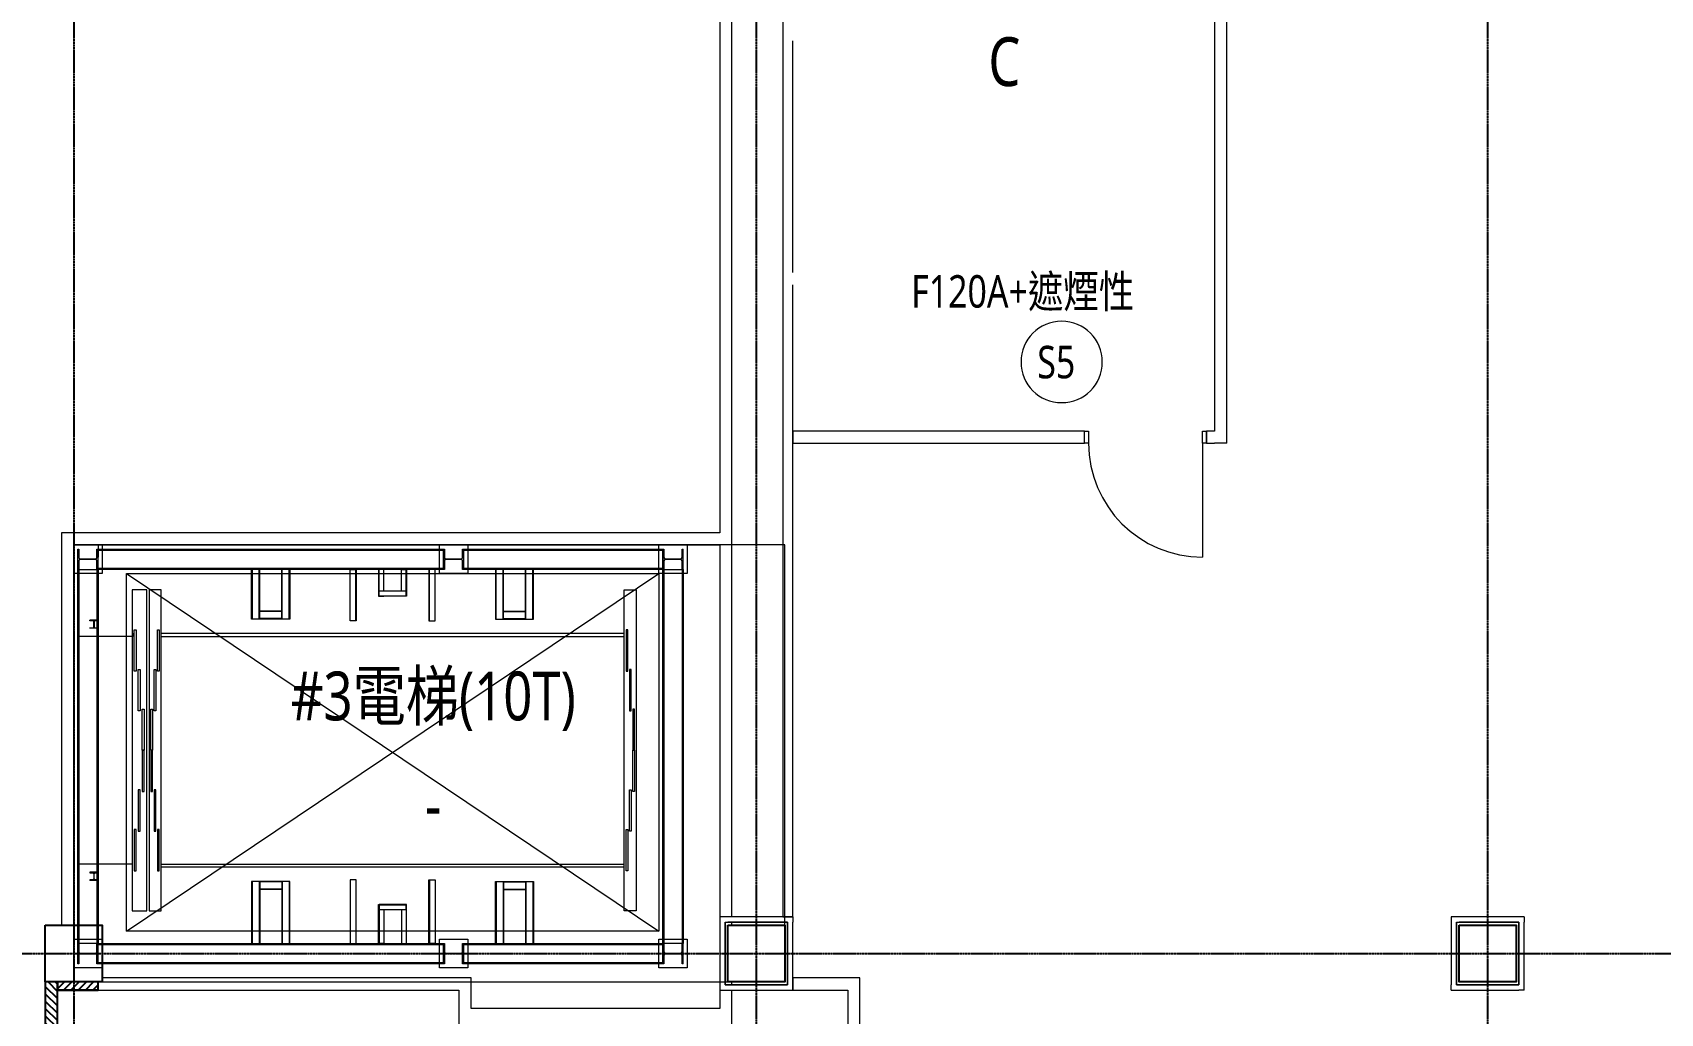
# Model space of a CAD drawing. Extents: x -3450 to 27857, y -1288 to 11880.
# Drawn here: x 23469 to 25473, y 4426 to 5633 of the extents above; entities that cross this region are included whole.
import ezdxf
from ezdxf.xclip import XClip

# ---------------------------------------------------------------- set-up
doc = ezdxf.new("R2010")
doc.units = 0
doc.header["$XCLIPFRAME"] = 2
doc.linetypes.add('X-S-FAB-L20$0$COL-CEN-LIN', pattern=[3.25, 2.5, -0.25, 0.25, -0.25])
for name, color, linetype in [('X-S-FAB-L20$0$#3電梯_3F_75_0', 8, 'Continuous'), ('X-S-FAB-L20$0$#3電梯_3F_75_A-WALL-IN', 8, 'Continuous'), ('X-S-FAB-L20$0$#3電梯_3F_75_CAGE', 8, 'Continuous'), ('X-S-FAB-L20$0$#3電梯_3F_75_DIM', 8, 'Continuous'), ('X-S-FAB-L20$0$#3電梯_3F_75_RC', 8, 'Continuous'), ('X-S-FAB-L20$0$#3電梯_3F_75_S-COL', 8, 'Continuous'), ('X-S-FAB-L20$0$#3電梯_3F_75_WEIGHT', 8, 'Continuous'), ('X-S-FAB-L20$0$1_l20平面圖_1_A-WALL-IN', 8, 'Continuous'), ('X-S-FAB-L20$0$1_l20平面圖_1_A-WALL-IN.200K', 8, 'Continuous'), ('X-S-FAB-L20$0$1_l20平面圖_1_A-ZONE', 8, 'Continuous'), ('X-S-FAB-L20$0$1_l20平面圖_1_A-ZONE.200K', 8, 'Continuous'), ('X-S-FAB-L20$0$1_l20平面圖_1_D label', 8, 'Continuous'), ('X-S-FAB-L20$0$1_l20平面圖_1_Door', 8, 'Continuous'), ('X-S-FAB-L20$0$A-OBJE-2D', 8, 'Continuous'), ('X-S-FAB-L20$0$A-WALL-IN', 8, 'Continuous'), ('X-S-FAB-L20$0$A-WALL-IN.188K', 8, 'Continuous'), ('X-S-FAB-L20$0$BLOCK', 8, 'Continuous'), ('X-S-FAB-L20$0$CCL', 8, 'X-S-FAB-L20$0$COL-CEN-LIN'), ('X-S-FAB-L20$0$COL-S', 8, 'Continuous'), ('X-S-FAB-L20$0$WALL_188K_IN', 3, 'Continuous')]:
    doc.layers.add(name, color=color, linetype=linetype)
doc.styles.add('X-S-FAB-L20$0$Standard', font='', dxfattribs={"width": 0.8})
doc.styles.get('X-S-FAB-L20$0$Standard').set_extended_font_data('Microsoft JhengHei')

# ---------------------------------------------------------------- blocks, each defined once
blk = doc.blocks.new('X-S-FAB-L20$0$FAB2-L05')
at = {"layer": 'X-S-FAB-L20$0$CCL'}
for p, q in [((-2640, 11005), (-2640, 0)), ((-1800, 11005), (-1800, 0)), ((-900, 11005), (-900, 0)), ((-26880, 5220), (1210, 5220))]:
    blk.add_line(p, q, dxfattribs=at)
at = {"layer": 'X-S-FAB-L20$0$COL-S'}
for points in [[(-2675, 5255), (-2605, 5255), (-2605, 5185), (-2675, 5185)], [(-1835, 5255), (-1765, 5255), (-1765, 5185), (-1835, 5185)], [(-935, 5255), (-865, 5255), (-865, 5185), (-935, 5185)]]:
    blk.add_lwpolyline(points, close=True, dxfattribs=at)
blk = doc.blocks.new('X-S-FAB-L20$0$法規_昇降機[5]_1', base_point=(23585, 4527.5))
at = {"layer": 'X-S-FAB-L20$0$A-OBJE-2D', "color": 8, "lineweight": 0}
for p, q in [((23585, 4527.5), (24240, 4967.5)), ((23585, 4967.5), (24240, 4527.5))]:
    blk.add_line(p, q, dxfattribs=at)
at = {"layer": 'X-S-FAB-L20$0$A-OBJE-2D', "color": 4, "lineweight": 0}
for p, q in [((23585, 4527.5), (23585, 4967.5)), ((23585, 4967.5), (24240, 4967.5)), ((24240, 4967.5), (24240, 4527.5)), ((24240, 4527.5), (23585, 4527.5))]:
    blk.add_line(p, q, dxfattribs=at)
blk = doc.blocks.new('X-S-FAB-L20$0$圖形_4_75', base_point=(23957.5, 4733.8))
at = {"layer": 'X-S-FAB-L20$0$#3電梯_3F_75_0', "color": 8, "lineweight": 0}
for p, q in [((23867.2, 4909.4), (23867.2, 4972.5)), ((23957.8, 4909.4), (23957.8, 4972.5)), ((23867.2, 4590.6), (23867.2, 4512.5)), ((23957.8, 4590.6), (23957.8, 4512.5))]:
    blk.add_line(p, q, dxfattribs=at)
at = {"layer": 'X-S-FAB-L20$0$#3電梯_3F_75_0', "color": 8, "lineweight": 0, "flags": 128}
for points in [[(23867.8, 4909.4), (23860.3, 4909.4), (23860.3, 4972.5), (23867.8, 4972.5)], [(23957.2, 4909.4), (23964.7, 4909.4), (23964.7, 4972.5), (23957.2, 4972.5)], [(23867.8, 4590.6), (23860.3, 4590.6), (23860.3, 4512.5), (23867.8, 4512.5)], [(23957.2, 4590.6), (23964.7, 4590.6), (23964.7, 4512.5), (23957.2, 4512.5)]]:
    blk.add_lwpolyline(points, close=True, dxfattribs=at)
at = {"layer": 'X-S-FAB-L20$0$#3電梯_3F_75_A-WALL-IN', "color": 8, "lineweight": 0, "flags": 128}
blk.add_lwpolyline([(23550, 5002.5), (23550, 4987.5)], dxfattribs=at)
at = {"layer": 'X-S-FAB-L20$0$#3電梯_3F_75_CAGE', "color": 8, "lineweight": 0}
for p, q in [((24197.5, 4893.5), (23627.5, 4893.5)), ((23627.5, 4890), (24197.5, 4890)), ((23627.5, 4610), (24197.5, 4610)), ((23627.5, 4606.5), (24197.5, 4606.5))]:
    blk.add_line(p, q, dxfattribs=at)
at = {"layer": 'X-S-FAB-L20$0$#3電梯_3F_75_CAGE', "color": 8, "lineweight": 0, "flags": 128}
for points in [[(23592, 4947.2), (23592, 4552.7), (23610, 4552.7), (23610, 4947.2)], [(23613, 4947.2), (23613, 4552.7), (23627.5, 4552.7), (23627.5, 4947.2)], [(24212, 4947.2), (24212, 4552.7), (24197.5, 4552.7), (24197.5, 4947.2)], [(23597, 4847.4), (23594.6, 4847.4), (23594.6, 4898.1), (23597, 4898.1)], [(23623, 4847.4), (23623, 4898.1), (23625, 4898.1), (23625, 4847.4)], [(24202, 4847.4), (24202, 4898.1), (24200, 4898.1), (24200, 4847.4)], [(23601.8, 4798.7), (23599.4, 4798.7), (23599.4, 4849.4), (23601.8, 4849.4)], [(23619, 4798.7), (23619, 4849.4), (23621, 4849.4), (23621, 4798.7)], [(24206, 4798.7), (24206, 4849.4), (24204, 4849.4), (24204, 4798.7)], [(23601.8, 4701.3), (23599.4, 4701.3), (23599.4, 4650.6), (23601.8, 4650.6)], [(23619, 4701.3), (23619, 4650.6), (23621, 4650.6), (23621, 4701.3)], [(24206, 4701.3), (24206, 4650.6), (24204, 4650.6), (24204, 4701.3)], [(23597, 4652.6), (23594.6, 4652.6), (23594.6, 4601.9), (23597, 4601.9)], [(23623, 4652.6), (23623, 4601.9), (23625, 4601.9), (23625, 4652.6)], [(24202, 4652.6), (24202, 4601.9), (24200, 4601.9), (24200, 4652.6)]]:
    blk.add_lwpolyline(points, close=True, dxfattribs=at)
for points in [[(23604.2, 4750), (23604.2, 4800.7), (23606.6, 4800.7), (23606.6, 4750), (23604.2, 4750), (23606.6, 4750)], [(23615, 4750), (23615, 4800.7), (23617, 4800.7), (23617, 4750), (23615, 4750), (23617, 4750)], [(24210, 4750), (24210, 4800.7), (24208, 4800.7), (24208, 4750), (24210, 4750), (24208, 4750)], [(23604.2, 4750), (23604.2, 4699.3), (23606.6, 4699.3), (23606.6, 4750), (23604.2, 4750), (23606.6, 4750)], [(23615, 4750), (23615, 4699.3), (23617, 4699.3), (23617, 4750), (23615, 4750), (23617, 4750)], [(24210, 4750), (24210, 4699.3), (24208, 4699.3), (24208, 4750), (24210, 4750), (24208, 4750)]]:
    blk.add_lwpolyline(points, dxfattribs=at)
at = {"layer": 'X-S-FAB-L20$0$#3電梯_3F_75_DIM', "color": 4, "lineweight": 0}
for p, q in [((23585, 4527.5), (23585, 4967.5)), ((23585, 4967.5), (24240, 4967.5)), ((24240, 4967.5), (24240, 4527.5)), ((24240, 4527.5), (23585, 4527.5))]:
    blk.add_line(p, q, dxfattribs=at)
at = {"layer": 'X-S-FAB-L20$0$#3電梯_3F_75_RC', "color": 6, "lineweight": 0}
for p, q in [((23526, 4894), (23525, 4894)), ((23525, 4894), (23525, 4890)), ((23525, 4894), (23525, 4890)), ((23592.5, 4890), (23525, 4890)), ((23592.5, 4894), (23591.5, 4894)), ((23592.5, 4894), (23592.5, 4890)), ((23592.5, 4610), (23525, 4610)), ((23525, 4606), (23525, 4610)), ((23592.5, 4606), (23592.5, 4610)), ((23526, 4606), (23525, 4606)), ((23592.5, 4606), (23591.5, 4606))]:
    blk.add_line(p, q, dxfattribs=at)
at = {"layer": 'X-S-FAB-L20$0$#3電梯_3F_75_S-COL', "color": 8, "lineweight": 0, "flags": 128}
for points in [[(24395, 4535), (24325, 4535), (24325, 4465)], [(24395, 4465), (24395, 4535)], [(24325, 4465), (24395, 4465)]]:
    blk.add_lwpolyline(points, dxfattribs=at)
at = {"layer": 'X-S-FAB-L20$0$#3電梯_3F_75_WEIGHT', "color": 8, "lineweight": 0}
for p, q in [((23525, 4972.5), (23525, 4997.5)), ((23525, 4997.5), (23526.4, 4997.5)), ((23526.4, 4997.5), (23526.4, 4987.1)), ((23548.6, 4987.1), (23548.6, 4997.5)), ((23548.6, 4997.5), (23550, 4997.5)), ((23550, 4972.5), (23550, 4997.5)), ((23550, 4996.1), (23975, 4996.1)), ((23975, 4972.5), (23975, 4997.5)), ((23975, 4997.5), (23976.4, 4997.5)), ((23976.4, 4997.5), (23976.4, 4987.1)), ((23998.6, 4987.1), (23998.6, 4997.5)), ((23998.6, 4997.5), (24000, 4997.5)), ((24000, 4972.5), (24000, 4997.5)), ((24000, 4996.1), (24245, 4996.1)), ((24245, 4972.5), (24245, 4997.5)), ((24245, 4997.5), (24246.4, 4997.5)), ((24246.4, 4997.5), (24246.4, 4987.1)), ((24268.6, 4987.1), (24268.6, 4997.5)), ((24268.6, 4997.5), (24270, 4997.5)), ((24270, 4972.5), (24270, 4997.5)), ((23526.4, 4972.5), (23525, 4972.5)), ((23526.4, 4983), (23526.4, 4972.5)), ((23526.4, 4972.5), (23526.4, 4512.5)), ((23528, 4985.5), (23547, 4985.5)), ((23547, 4984.6), (23528, 4984.6)), ((23548.6, 4972.5), (23548.6, 4983)), ((23550, 4972.5), (23548.6, 4972.5)), ((23548.6, 4972.5), (23548.6, 4512.5)), ((23550, 4973.9), (23975, 4973.9)), ((23739, 4911.3), (23739, 4972.5)), ((23740.1, 4911.3), (23740.1, 4972.5)), ((23748.4, 4911.3), (23748.4, 4972.5)), ((23749, 4911.3), (23749, 4972.5)), ((23776, 4911.3), (23776, 4972.5)), ((23776.6, 4911.3), (23776.6, 4972.5)), ((23785.3, 4911.3), (23785.3, 4972.5)), ((23786, 4972.5), (23786, 4911.3)), ((23895.8, 4939.5), (23895.8, 4972.5)), ((23929.1, 4939.5), (23929.1, 4972.5)), ((23976.4, 4972.5), (23975, 4972.5)), ((23976.4, 4983), (23976.4, 4972.5)), ((23978, 4985.5), (23997, 4985.5)), ((23997, 4984.6), (23978, 4984.6)), ((23998.6, 4972.5), (23998.6, 4983)), ((24000, 4972.5), (23998.6, 4972.5)), ((24000, 4973.9), (24245, 4973.9)), ((24039, 4972.5), (24039, 4911.3)), ((24039.7, 4911.3), (24039.7, 4972.5)), ((24048.4, 4911.3), (24048.4, 4972.5)), ((24049, 4911.3), (24049, 4972.5)), ((24076, 4911.3), (24076, 4972.5)), ((24076.6, 4911.3), (24076.6, 4972.5)), ((24084.9, 4911.3), (24084.9, 4972.5)), ((24086, 4911.3), (24086, 4972.5)), ((24246.4, 4972.5), (24245, 4972.5)), ((24246.4, 4983), (24246.4, 4972.5)), ((24246.4, 4972.5), (24246.4, 4512.5)), ((24248, 4985.5), (24267, 4985.5)), ((24267, 4984.6), (24248, 4984.6)), ((24268.6, 4972.5), (24268.6, 4983)), ((24270, 4972.5), (24268.6, 4972.5)), ((24268.6, 4972.5), (24268.6, 4512.5)), ((23895.8, 4940.1), (23929.1, 4940.1)), ((23550, 4910), (23540, 4910)), ((23540, 4909.2), (23540, 4910)), ((23543.7, 4909.2), (23540, 4909.2)), ((23544.7, 4901.8), (23544.7, 4908.2)), ((23545.3, 4908.2), (23545.3, 4901.8)), ((23550, 4909.2), (23546.3, 4909.2)), ((23550, 4910), (23550, 4909.2)), ((23786, 4911.3), (23739, 4911.3)), ((23776, 4921.3), (23749, 4921.3)), ((23776, 4920.8), (23749, 4920.8)), ((23776, 4911.9), (23749, 4911.9)), ((24039, 4911.3), (24086, 4911.3)), ((24049, 4921.3), (24076, 4921.3)), ((24049, 4920.8), (24076, 4920.8)), ((24049, 4911.9), (24076, 4911.9)), ((23540, 4900), (23540, 4900.8)), ((23540, 4900.8), (23543.7, 4900.8)), ((23550, 4900), (23540, 4900)), ((23546.3, 4900.8), (23550, 4900.8)), ((23550, 4900.8), (23550, 4900)), ((23550, 4600), (23540, 4600)), ((23540, 4600), (23540, 4599.2)), ((23540, 4599.2), (23543.7, 4599.2)), ((23543.7, 4590.8), (23540, 4590.8)), ((23540, 4590.8), (23540, 4590)), ((23550, 4590), (23540, 4590)), ((23544.7, 4598.2), (23544.7, 4591.8)), ((23545.3, 4591.8), (23545.3, 4598.2)), ((23546.3, 4599.2), (23550, 4599.2)), ((23550, 4590.8), (23546.3, 4590.8)), ((23550, 4599.2), (23550, 4600)), ((23550, 4590), (23550, 4590.8)), ((23786, 4588.7), (23739, 4588.7)), ((23739, 4588.7), (23739, 4512.5)), ((23739.5, 4588.7), (23739.5, 4512.5)), ((23748.4, 4588.7), (23748.4, 4512.5)), ((23749, 4588.7), (23749, 4512.5)), ((23776, 4588.1), (23749, 4588.1)), ((23776, 4588.7), (23776, 4512.5)), ((23776.6, 4588.7), (23776.6, 4512.5)), ((23785.3, 4588.7), (23785.3, 4512.5)), ((23786, 4512.5), (23786, 4588.7)), ((24039, 4512.5), (24039, 4588.7)), ((24039, 4588.7), (24086, 4588.7)), ((24039.7, 4588.7), (24039.7, 4512.5)), ((24048.4, 4588.7), (24048.4, 4512.5)), ((24049, 4588.7), (24049, 4512.5)), ((24049, 4588.1), (24076, 4588.1)), ((24076, 4588.7), (24076, 4512.5)), ((24076.6, 4588.7), (24076.6, 4512.5)), ((24084.9, 4588.7), (24084.9, 4512.5)), ((24086, 4588.7), (24086, 4512.5)), ((23776, 4579.2), (23749, 4579.2)), ((23776, 4578.7), (23749, 4578.7)), ((24049, 4579.2), (24076, 4579.2)), ((24049, 4578.7), (24076, 4578.7)), ((23895.8, 4560.5), (23895.8, 4512.5)), ((23895.8, 4559.9), (23929.1, 4559.9)), ((23929.1, 4560.5), (23929.1, 4512.5)), ((23525, 4487.5), (23525, 4512.5)), ((23525, 4512.5), (23526.4, 4512.5)), ((23526.4, 4512.5), (23526.4, 4502.1)), ((23548.6, 4502.1), (23548.6, 4512.5)), ((23548.6, 4512.5), (23550, 4512.5)), ((23550, 4487.5), (23550, 4512.5)), ((23550, 4511.1), (23975, 4511.1)), ((23975, 4487.5), (23975, 4512.5)), ((23975, 4512.5), (23976.4, 4512.5)), ((23976.4, 4512.5), (23976.4, 4502.1)), ((23998.6, 4502.1), (23998.6, 4512.5)), ((23998.6, 4512.5), (24000, 4512.5)), ((24000, 4487.5), (24000, 4512.5)), ((24000, 4511.1), (24245, 4511.1)), ((24245, 4487.5), (24245, 4512.5)), ((24245, 4512.5), (24246.4, 4512.5)), ((24246.4, 4512.5), (24246.4, 4502.1)), ((24268.6, 4502.1), (24268.6, 4512.5)), ((24268.6, 4512.5), (24270, 4512.5)), ((24270, 4487.5), (24270, 4512.5)), ((23526.4, 4487.5), (23525, 4487.5)), ((23526.4, 4498), (23526.4, 4487.5)), ((23528, 4500.5), (23547, 4500.5)), ((23547, 4499.6), (23528, 4499.6)), ((23548.6, 4487.5), (23548.6, 4498)), ((23550, 4487.5), (23548.6, 4487.5)), ((23550, 4488.9), (23975, 4488.9)), ((23976.4, 4487.5), (23975, 4487.5)), ((23976.4, 4498), (23976.4, 4487.5)), ((23978, 4500.5), (23997, 4500.5)), ((23997, 4499.6), (23978, 4499.6)), ((23998.6, 4487.5), (23998.6, 4498)), ((24000, 4487.5), (23998.6, 4487.5)), ((24000, 4488.9), (24245, 4488.9)), ((24246.4, 4487.5), (24245, 4487.5)), ((24246.4, 4498), (24246.4, 4487.5)), ((24248, 4500.5), (24267, 4500.5)), ((24267, 4499.6), (24248, 4499.6)), ((24268.6, 4487.5), (24268.6, 4498)), ((24270, 4487.5), (24268.6, 4487.5))]:
    blk.add_line(p, q, dxfattribs=at)
at = {"layer": 'X-S-FAB-L20$0$#3電梯_3F_75_WEIGHT', "color": 8, "lineweight": 0, "flags": 128}
for points in [[(23520, 4967.5), (23520, 5002.5)], [(23520, 5002.5), (23555, 5002.5)], [(23555, 5002.5), (23555, 4967.5), (23520, 4967.5)], [(23970, 5002.5), (24005, 5002.5)], [(24005, 5002.5), (24005, 4967.5), (23970, 4967.5), (23970, 5002.5)], [(24240, 5002.5), (24275, 5002.5)], [(24275, 5002.5), (24275, 4967.5), (24240, 4967.5), (24240, 5002.5)], [(23901.7, 4946), (23901.7, 4972.5), (23895.2, 4972.5), (23895.2, 4939.5), (23901.7, 4939.5)], [(23923.2, 4946), (23923.2, 4972.5), (23929.7, 4972.5), (23929.7, 4939.5), (23923.2, 4939.5)], [(23901.7, 4554), (23901.7, 4512.5), (23895.2, 4512.5), (23895.2, 4560.5), (23901.7, 4560.5)], [(23923.2, 4554), (23923.2, 4512.5), (23929.7, 4512.5), (23929.7, 4560.5), (23923.2, 4560.5)], [(23520, 4482.5), (23520, 4517.5)], [(23520, 4517.5), (23555, 4517.5), (23555, 4482.5), (23520, 4482.5)]]:
    blk.add_lwpolyline(points, dxfattribs=at)
for points in [[(23975, 4972.5), (23550, 4972.5), (23550, 4997.5), (23975, 4997.5)], [(24245, 4972.5), (24000, 4972.5), (24000, 4997.5), (24245, 4997.5)], [(23525, 4512.5), (23525, 4972.5), (23550, 4972.5), (23550, 4512.5)], [(24245, 4512.5), (24245, 4972.5), (24270, 4972.5), (24270, 4512.5)], [(23895.8, 4939.5), (23895.8, 4946), (23929.1, 4946), (23929.1, 4939.5)], [(23895.8, 4560.5), (23895.8, 4554), (23929.1, 4554), (23929.1, 4560.5)], [(23975, 4487.5), (23550, 4487.5), (23550, 4512.5), (23975, 4512.5)], [(23970, 4482.5), (23970, 4517.5), (24005, 4517.5), (24005, 4482.5)], [(24245, 4487.5), (24000, 4487.5), (24000, 4512.5), (24245, 4512.5)], [(24240, 4482.5), (24240, 4517.5), (24275, 4517.5), (24275, 4482.5)]]:
    blk.add_lwpolyline(points, close=True, dxfattribs=at)
at = {"layer": 'X-S-FAB-L20$0$#3電梯_3F_75_WEIGHT', "color": 8, "lineweight": 0}
for centre, radius, start, end in [((23528, 4987.1), 1.6, 180, 270), ((23528, 4983), 1.6, 90, 180), ((23547, 4987.1), 1.6, 270, 0), ((23547, 4983), 1.6, 0, 90), ((23978, 4987.1), 1.6, 180, 270), ((23978, 4983), 1.6, 90, 180), ((23997, 4987.1), 1.6, 270, 0), ((23997, 4983), 1.6, 0, 90), ((24248, 4987.1), 1.6, 180, 270), ((24248, 4983), 1.6, 90, 180), ((24267, 4987.1), 1.6, 270, 0), ((24267, 4983), 1.6, 0, 90), ((23543.7, 4908.2), 1, 0, 90), ((23546.3, 4908.2), 1, 90, 180), ((23543.7, 4901.8), 1, 270, 0), ((23546.3, 4901.8), 1, 180, 270), ((23543.7, 4598.2), 1, 0, 90), ((23543.7, 4591.8), 1, 270, 0), ((23546.3, 4598.2), 1, 90, 180), ((23546.3, 4591.8), 1, 180, 270), ((23528, 4502.1), 1.6, 180, 270), ((23528, 4498), 1.6, 90, 180), ((23547, 4502.1), 1.6, 270, 0), ((23547, 4498), 1.6, 0, 90), ((23978, 4502.1), 1.6, 180, 270), ((23978, 4498), 1.6, 90, 180), ((23997, 4502.1), 1.6, 270, 0), ((23997, 4498), 1.6, 0, 90), ((24248, 4502.1), 1.6, 180, 270), ((24248, 4498), 1.6, 90, 180), ((24267, 4502.1), 1.6, 270, 0), ((24267, 4498), 1.6, 0, 90)]:
    blk.add_arc(centre, radius, start, end, dxfattribs=at)
blk = doc.blocks.new('*U192')
at = {"layer": 'X-S-FAB-L20$0$WALL_188K_IN'}
h = blk.add_hatch(dxfattribs=at)
h.set_pattern_fill('LINE', color=8, scale=2, angle=45)
h.set_pattern_definition([(45, (779.1165, 0), (-4.49013, 4.49013), [])])
h.paths.add_polyline_path([(0, 0), (877.5, 0), (877.5, 15), (0, 15)])
blk.add_lwpolyline([(0, 0), (877.5, 0), (877.5, 15), (0, 15)], close=True, dxfattribs=at)
blk = doc.blocks.new('*U193')
at = {"layer": 'X-S-FAB-L20$0$WALL_188K_IN'}
h = blk.add_hatch(dxfattribs=at)
h.set_pattern_fill('LINE', color=8, scale=2, angle=45)
h.set_pattern_definition([(45, (-48.3835, 0), (-4.49013, 4.49013), [])])
h.paths.add_polyline_path([(0, 0), (50, 0), (50, 15), (0, 15)])
blk.add_lwpolyline([(0, 0), (50, 0), (50, 15), (0, 15)], close=True, dxfattribs=at)
blk = doc.blocks.new('X-S-FAB-L20')
at = {"layer": 'X-S-FAB-L20$0$1_l20平面圖_1_A-WALL-IN', "color": 3, "lineweight": 0, "ltscale": 10, "flags": 128}
for points in [[(24315, 6050), (24315, 5017.5)], [(24330, 4545), (24330, 5955)], [(24392.8, 5955), (24392.8, 4545)], [(24405, 5337.5), (24405, 5622.5)], [(24405, 4545), (24405, 5322.5)], [(24315, 5002.5), (24315, 4432.5)], [(24315, 4545), (24315, 4538.5)], [(24405, 4545), (24315, 4545)], [(24315, 4538.5), (24315, 4455)], [(24321.5, 4538.5), (24398.5, 4538.5)], [(24321.5, 4461.5), (24321.5, 4538.5)], [(24330, 4535), (24330, 4538.5)], [(24392.8, 4545), (24405, 4545)], [(24398.5, 4538.5), (24398.5, 4461.5)], [(24405, 4545), (24405, 4538.5)], [(24405, 4461.5), (24405, 4538.5)], [(25215, 4545), (25215, 4538.5)], [(25305, 4545), (25215, 4545)], [(25215, 4538.5), (25215, 4461.5)], [(25221.5, 4538.5), (25298.5, 4538.5)], [(25221.5, 4461.5), (25221.5, 4538.5)], [(25298.5, 4538.5), (25298.5, 4461.5)], [(25305, 4545), (25305, 4538.5)], [(25305, 4455), (25305, 4538.5)], [(23994, 4470), (23555, 4470)], [(24009, 4470), (23994, 4470)], [(24009, 4432.5), (24009, 4470)], [(24472.5, 4470), (24405, 4470)], [(24405, 4470), (24405, 4455)], [(24487.5, 4470), (24472.5, 4470)], [(24487.5, 3834.1), (24487.5, 4470)], [(23550, 4465), (23550, 4455)], [(23550, 4455), (23565, 4455)], [(23565, 4455), (23994, 4455)], [(23994, 4455), (23994, 3722.5), (24009, 3722.5)], [(24315, 4455), (24321.5, 4455)], [(24398.5, 4461.5), (24321.5, 4461.5)], [(24321.5, 4455), (24405, 4455)], [(24330, 4461.5), (24330, 4465)], [(24330, 3737.5), (24330, 4455)], [(24405, 4455), (24405, 4461.5)], [(24405, 4455), (24472.5, 4455)], [(24472.5, 4455), (24472.5, 3834.1)], [(25215, 4455), (25215, 4461.5)], [(25215, 4455), (25298.5, 4455)], [(25298.5, 4461.5), (25221.5, 4461.5)], [(25305, 4455), (25298.5, 4455)], [(24315, 4432.5), (24009, 4432.5)]]:
    blk.add_lwpolyline(points, dxfattribs=at)
at = {"layer": 'X-S-FAB-L20$0$1_l20平面圖_1_A-WALL-IN', "color": 1, "lineweight": 0, "ltscale": 10, "flags": 128}
for points in [[(24321.5, 4538.5), (24325, 4538.5)], [(24321.5, 4538.5), (24321.5, 4461.5)], [(24395, 4538.5), (24325, 4538.5)], [(24398.5, 4538.5), (24395, 4538.5)], [(24398.5, 4465), (24398.5, 4538.5)], [(25221.5, 4538.5), (25225, 4538.5)], [(25221.5, 4538.5), (25221.5, 4461.5)], [(25295, 4538.5), (25225, 4538.5)], [(25298.5, 4538.5), (25295, 4538.5)], [(25298.5, 4465), (25298.5, 4538.5)], [(24321.5, 4461.5), (24325, 4461.5)], [(24325, 4461.5), (24398.5, 4461.5)], [(24398.5, 4461.5), (24398.5, 4465)], [(25221.5, 4461.5), (25225, 4461.5)], [(25225, 4461.5), (25298.5, 4461.5)], [(25298.5, 4461.5), (25298.5, 4465)]]:
    blk.add_lwpolyline(points, dxfattribs=at)
at = {"layer": 'X-S-FAB-L20$0$1_l20平面圖_1_A-WALL-IN.200K', "color": 252, "lineweight": 0, "ltscale": 10}
for p, q in [((24764, 5127.5), (24764, 5142.5)), ((24914, 5127.5), (24914, 5142.5))]:
    blk.add_line(p, q, dxfattribs=at)
at = {"layer": 'X-S-FAB-L20$0$1_l20平面圖_1_A-WALL-IN.200K', "color": 252, "lineweight": 0, "ltscale": 10, "flags": 128}
for points in [[(24924, 5842.5), (24924, 5142.5)], [(24939, 5127.5), (24939, 5842.5)], [(24764, 5142.5), (24405, 5142.5)], [(24405, 5142.5), (24405, 5127.5)], [(24924, 5142.5), (24914, 5142.5)], [(24405, 5127.5), (24764, 5127.5)], [(24914, 5127.5), (24924, 5127.5)], [(24939, 5127.5), (24924, 5127.5)]]:
    blk.add_lwpolyline(points, dxfattribs=at)
at = {"layer": 'X-S-FAB-L20$0$1_l20平面圖_1_D label', "color": 252, "lineweight": 0, "ltscale": 10, "flags": 128}
blk.add_lwpolyline([(24685.8, 5227.5, 1), (24785.8, 5227.5, 1)], format="xyb", close=True, dxfattribs=at)
at = {"layer": 'X-S-FAB-L20$0$1_l20平面圖_1_Door', "color": 252, "lineweight": 0, "ltscale": 10}
for p, q in [((24764, 5142.5), (24769, 5142.5)), ((24764, 5127.5), (24764, 5142.5)), ((24764, 5127.5), (24764, 5142.5)), ((24764, 5127.5), (24764, 5142.5)), ((24769, 5142.5), (24769, 5127.5)), ((24909, 5127.5), (24909, 5142.5)), ((24909, 5142.5), (24914, 5142.5)), ((24914, 5142.5), (24914, 5127.5)), ((24914, 5127.5), (24914, 5142.5)), ((24914, 5127.5), (24914, 5142.5)), ((24769, 5127.5), (24764, 5127.5)), ((24914, 5127.5), (24909, 5127.5)), ((24909, 5127.5), (24909, 4987.5))]:
    blk.add_line(p, q, dxfattribs=at)
blk.add_arc((24909, 5127.5), 140, 180, 270, dxfattribs=at)
at = {"layer": 'X-S-FAB-L20$0$A-WALL-IN', "color": 3, "lineweight": 0, "flags": 128}
for points in [[(24315, 5017.5), (23505, 5017.5), (23505, 4535)], [(23520, 5002.5), (24315, 5002.5)], [(23520, 4535), (23520, 5002.5)]]:
    blk.add_lwpolyline(points, dxfattribs=at)
at = {"layer": 'X-S-FAB-L20$0$A-WALL-IN.188K'}
blk.add_lwpolyline([(23550, 4455), (23500, 4455)], dxfattribs=at)
at = {"layer": 'X-S-FAB-L20$0$A-OBJE-2D', "color": 3, "lineweight": 0}
ref = blk.add_blockref('X-S-FAB-L20$0$圖形_4_75', (23957.5, 4733.7), dxfattribs=at)
XClip(ref).set_block_clipping_path([(23520, 4465), (24395, 5002.5000000009)])
at = {"layer": 'X-S-FAB-L20$0$A-OBJE-2D', "color": 8, "lineweight": 0}
blk.add_blockref('X-S-FAB-L20$0$法規_昇降機[5]_1', (23585, 4527.5), dxfattribs=at)
at = {"layer": 'X-S-FAB-L20$0$BLOCK'}
blk.add_blockref('X-S-FAB-L20$0$FAB2-L05', (26160, -720), dxfattribs=at)
at = {"layer": 'X-S-FAB-L20$0$WALL_188K_IN', "rotation": 90}
blk.add_blockref('*U192', (23500, 3587.5), dxfattribs=at)
at = {"layer": 'X-S-FAB-L20$0$WALL_188K_IN'}
ref = blk.add_blockref('*U193', (23500, 4455), dxfattribs=at)
XClip(ref).set_block_clipping_path([(0, 0), (50, 9.9998791065)])
at = {"layer": 'X-S-FAB-L20$0$1_l20平面圖_1_A-ZONE', "color": 59, "linetype": 'Continuous', "lineweight": 0, "char_height": 60, "attachment_point": 2, "style": 'X-S-FAB-L20$0$Standard'}
for s, insert in [('\\A1;{\\pqc;\\pt0;\\fMicrosoft JhengHei|b0|i0|c136|p34;#3電梯(10T)}', (23962.5, 4846.7)), ('\\A1;{\\pqc;\\pt0;\\fMicrosoft JhengHei|b0|i0|c136|p34;-}', (23962.5, 4712.7))]:
    blk.add_mtext(s, dxfattribs=dict(at, insert=insert))
at = {"layer": 'X-S-FAB-L20$0$1_l20平面圖_1_A-ZONE.200K', "color": 252, "linetype": 'Continuous', "lineweight": 0, "insert": (24665.3, 5626.9), "char_height": 60, "attachment_point": 2, "style": 'X-S-FAB-L20$0$Standard'}
blk.add_mtext('\\A1;{\\pqc;\\pt0;\\fMicrosoft JhengHei|b0|i0|c136|p34;C}', dxfattribs=at)
at = {"layer": 'X-S-FAB-L20$0$1_l20平面圖_1_D label', "color": 252, "linetype": 'Continuous', "lineweight": 0, "char_height": 40, "attachment_point": 7, "style": 'X-S-FAB-L20$0$Standard'}
for s, insert in [('\\A1;{\\pql;\\pt0;\\fMicrosoft JhengHei|b0|i0|c136|p34;F120A+遮煙性\\fMicrosoft JhengHei|b0|i0|c136|p34;\\fMicrosoft JhengHei|b0|i0|c136|p34;\\H0.666667x;\\fMicrosoft JhengHei|b0|i0|c136|p34;\\H1.500000x;}', (24550.6, 5289.8)), ('\\A1;{\\pql;\\pt0;\\fMicrosoft JhengHei|b0|i0|c136|p34;S5\\fMicrosoft JhengHei|b0|i0|c136|p34;\\fMicrosoft JhengHei|b0|i0|c136|p34;\\fMicrosoft JhengHei|b0|i0|c136|p34;}', (24705.8, 5206.8))]:
    blk.add_mtext(s, dxfattribs=dict(at, insert=insert))

msp = doc.modelspace()

# ---------------------------------------------------------------- block references
msp.add_blockref('X-S-FAB-L20', (0, 0))

doc.saveas('drawing.dxf')
